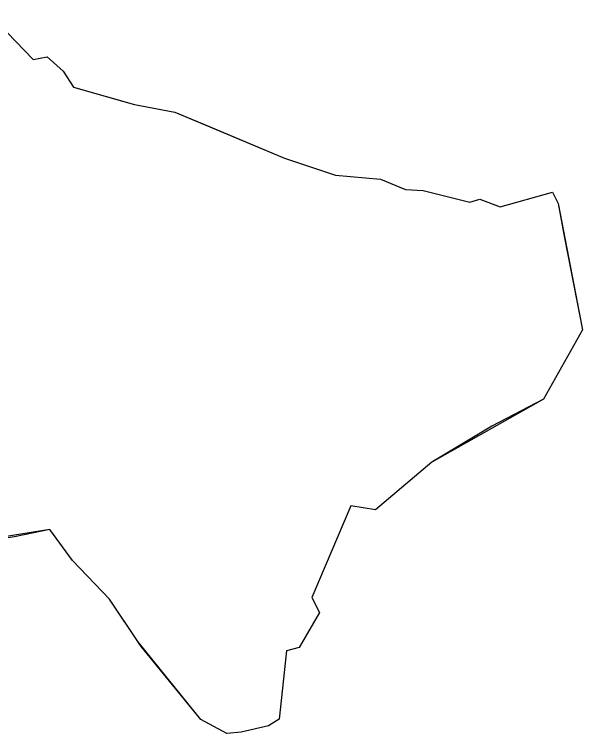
# Model space of a CAD drawing. Header units: metres. Extents: x 312772 to 316848, y 1913888 to 1916183.
# Drawn here: x 315232 to 316848, y 1913888 to 1915933 of the extents above; entities that cross this region are included whole.
import ezdxf

# ---------------------------------------------------------------- set-up
doc = ezdxf.new("R2010")
doc.units = ezdxf.units.M
doc.layers.add('VILLAGE BOUNDRY', color=10, linetype='Continuous')

msp = doc.modelspace()

# ---------------------------------------------------------------- linework, layer by layer
at = {"layer": 'VILLAGE BOUNDRY', "color": 3, "flags": 128}
msp.add_lwpolyline([(315161.6, 1915932.5), (315285.7, 1915803.8), (315325.3, 1915811.7), (315371.4, 1915771.1), (315400.3, 1915725.8), (315543.3, 1915685), (315573.7, 1915676.3), (315688.9, 1915654.9), (315784.5, 1915614.6), (315970.5, 1915536.1), (316000.2, 1915523.5), (316145.6, 1915475.7), (316273.6, 1915464), (316344.1, 1915435), (316394.9, 1915431.9), (316527.1, 1915399), (316555.7, 1915407.2), (316613.4, 1915385.4), (316761.8, 1915426.9), (316777.9, 1915395), (316847.8, 1915035.7), (316736.6, 1914839.1), (316418.7, 1914659.1), (316259.2, 1914524.1), (316189.2, 1914535.7), (316077.9, 1914274.5), (316099.4, 1914232.5), (316042.1, 1914132.7), (316006.1, 1914123.5), (315985.4, 1913929.3), (315955, 1913909.7), (315877.4, 1913891.6), (315836.4, 1913887.9), (315762.6, 1913927.8), (315583.7, 1914149.4), (315502.6, 1914270.4), (315397.3, 1914379.6), (315332.8, 1914467.9), (314848.6, 1914390.1)], dxfattribs=at)
at = {"layer": 'VILLAGE BOUNDRY', "color": 3}
msp.add_polyline3d([(315161.6, 1915932.5, 0), (315285.7, 1915803.8, 0), (315325.3, 1915811.7, 0), (315371.4, 1915771.1, 0), (315400.3, 1915725.8, 0), (315573.7, 1915676.3, 0), (315688.9, 1915654.9, 0), (316000.2, 1915523.5, 0), (316145.6, 1915475.7, 0), (316273.6, 1915464, 0), (316344.1, 1915435, 0), (316394.9, 1915431.9, 0), (316527.1, 1915399, 0), (316555.7, 1915407.2, 0), (316613.4, 1915385.4, 0), (316761.8, 1915426.9, 0), (316777.9, 1915395, 0), (316795.9, 1915297.3, 0), (316847.8, 1915035.7, 0), (316736.6, 1914839.1, 0), (316589.3, 1914761.5, 0), (316418.7, 1914659.1, 0), (316259.2, 1914524.1, 0), (316189.2, 1914535.7, 0), (316077.9, 1914274.5, 0), (316099.4, 1914232.5, 0), (316042.1, 1914132.7, 0), (316006.1, 1914123.5, 0), (315985.4, 1913929.3, 0), (315955, 1913909.7, 0), (315877.4, 1913891.6, 0), (315836.4, 1913887.9, 0), (315762.6, 1913927.8, 0), (315592.7, 1914135.9, 0), (315502.6, 1914270.4, 0), (315397.3, 1914379.6, 0), (315332.8, 1914467.9, 0), (315232.5, 1914447.7, 0), (314848.6, 1914390.1, 0)], dxfattribs=at)

doc.saveas('drawing.dxf')
